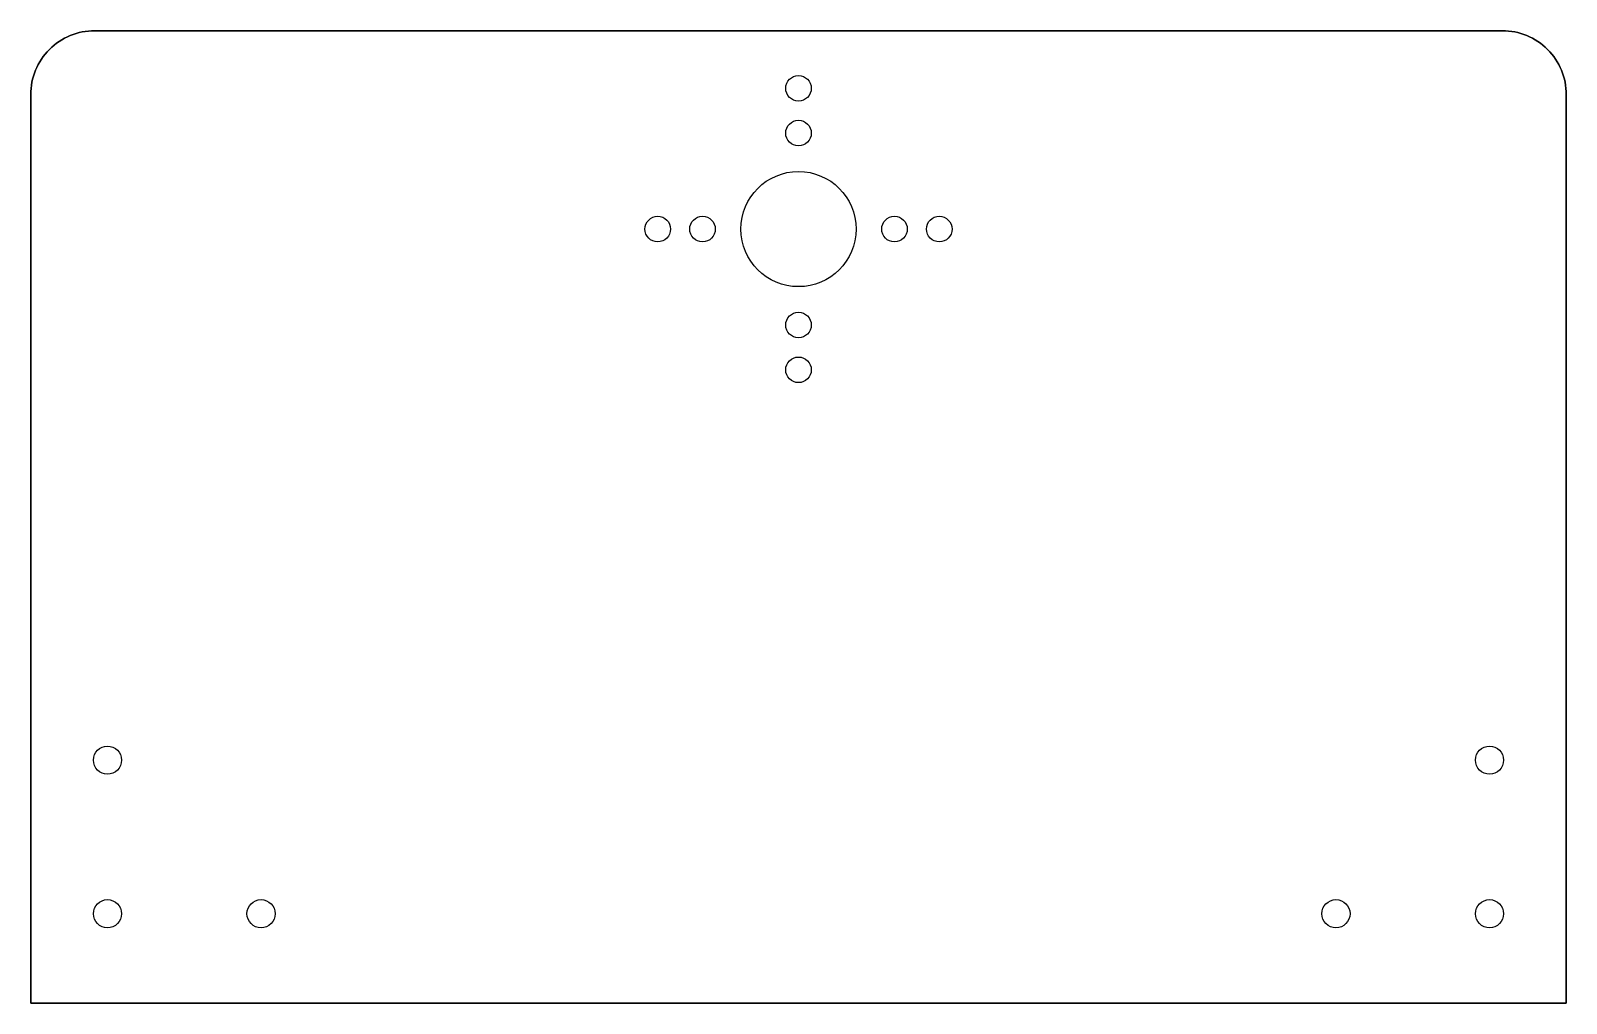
# Model space of a CAD drawing. Header units: millimetres. Extents: x -60 to 60, y 0 to 76.
import ezdxf

# ---------------------------------------------------------------- set-up
doc = ezdxf.new("R2010")
doc.units = ezdxf.units.MM
doc.layers.get('0').update_dxf_attribs({"linetype": 'CONTINUOUS'})

msp = doc.modelspace()

# ---------------------------------------------------------------- linework, layer by layer
for points in [[(60, 71, 0.414214), (55, 76), (-55, 76, 0.414214), (-60, 71), (-60, 0), (60, 0)], [(-55, 76), (55, 76, -0.414214), (60, 71), (60, 0), (-60, 0), (-60, 71, -0.414214)]]:
    msp.add_lwpolyline(points, format="xyb", close=True)
for centre, radius in [((0, 71.5), 1), ((0, 71.5), 1), ((0, 68), 1), ((0, 68), 1), ((0, 60.5), 4.5), ((0, 60.5), 4.5), ((-11, 60.5), 1), ((-11, 60.5), 1), ((-7.5, 60.5), 1), ((-7.5, 60.5), 1), ((7.5, 60.5), 1), ((7.5, 60.5), 1), ((11, 60.5), 1), ((11, 60.5), 1), ((0, 53), 1), ((0, 53), 1), ((0, 49.5), 1), ((0, 49.5), 1), ((-54, 19), 1.1), ((-54, 19), 1.1), ((54, 19), 1.1), ((54, 19), 1.1), ((-54, 7), 1.1), ((-54, 7), 1.1), ((-42, 7), 1.1), ((-42, 7), 1.1), ((42, 7), 1.1), ((42, 7), 1.1), ((54, 7), 1.1), ((54, 7), 1.1)]:
    msp.add_circle(centre, radius)

doc.saveas('drawing.dxf')
